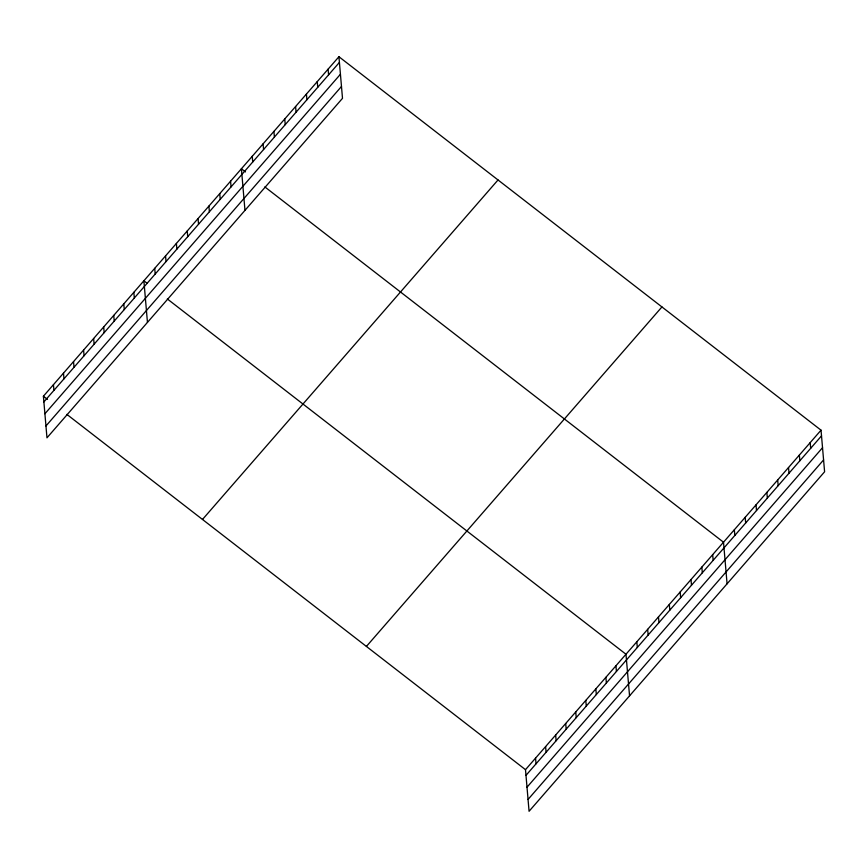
<?xml version="1.0" encoding="UTF-8"?>
<svg xmlns="http://www.w3.org/2000/svg" width="868" height="868" viewBox="0 0 868 868"><rect width="100%" height="100%" fill="white"/><g stroke="black" fill="none" stroke-linecap="round" stroke-linejoin="round"><path stroke-width="1.3" d="M338.932 56.724L342.502 98.323L46.97 437.819L43.4 396.22L338.932 56.724L821.03 430.181L824.6 471.78L529.068 811.276L525.498 769.677L821.03 430.181M43.888 401.906L339.421 62.398M44.908 413.754L340.43 74.257M45.95 425.971L341.482 86.464M202.494 519.455L498.026 179.958M366.404 646.432L661.937 306.936M525.986 775.363L821.519 435.866M527.006 787.211L822.538 447.714M528.059 799.428L823.58 459.931M245.481 171.918L241.402 168.75L244.971 210.36M264.859 186.924L723.511 542.218L727.08 583.817M146.942 283.163L143.882 280.787L147.452 322.397M167.34 298.961L625.98 654.244L629.55 695.854M43.4 396.22L47.48 399.378M66.858 414.383L525.498 769.677M810.202 442.626L810.679 448.311M799.363 455.071L799.851 460.756M788.524 467.526L789.012 473.201M777.685 479.971L778.173 485.657M766.856 492.416L767.345 498.102M756.017 504.872L756.505 510.547M745.178 517.317L745.666 523.003M734.35 529.762L734.827 535.447M712.671 554.663L713.16 560.348M701.832 567.108L702.32 572.793M691.004 579.553L691.492 585.238M680.165 592.009L680.653 597.694M669.326 604.453L669.814 610.139M658.486 616.898L658.975 622.584M647.658 629.354L648.146 635.029M636.819 641.799L637.307 647.485M615.933 665.789L616.421 671.474M605.886 677.333L606.374 683.018M595.839 688.877L596.327 694.563M585.791 700.422L586.28 706.107M575.744 711.966L576.233 717.641M565.697 723.511L566.186 729.185M555.65 735.044L556.138 740.73M545.603 746.588L546.091 752.274M535.556 758.133L536.033 763.818M328.093 69.169L328.581 74.854M317.254 81.614L317.742 87.299M306.426 94.07L306.914 99.744M295.587 106.514L296.075 112.2M284.747 118.959L285.236 124.645M273.919 131.404L274.397 137.09M263.08 143.86L263.568 149.535M252.241 156.305L252.729 161.99M230.573 181.206L231.062 186.88M219.734 193.651L220.222 199.336M208.895 206.096L209.383 211.781M198.056 218.552L198.544 224.226M187.228 230.996L187.716 236.682M176.388 243.441L176.877 249.127M165.549 255.897L166.038 261.572M154.721 268.342L155.198 274.028M133.835 292.332L134.323 298.017M123.788 303.876L124.276 309.561M113.741 315.42L114.229 321.095M103.693 326.965L104.171 332.639M93.635 338.498L94.124 344.184M83.588 350.043L84.077 355.728M73.541 361.587L74.03 367.272M63.494 373.131L63.982 378.817M53.447 384.676L53.935 390.361"/></g></svg>
